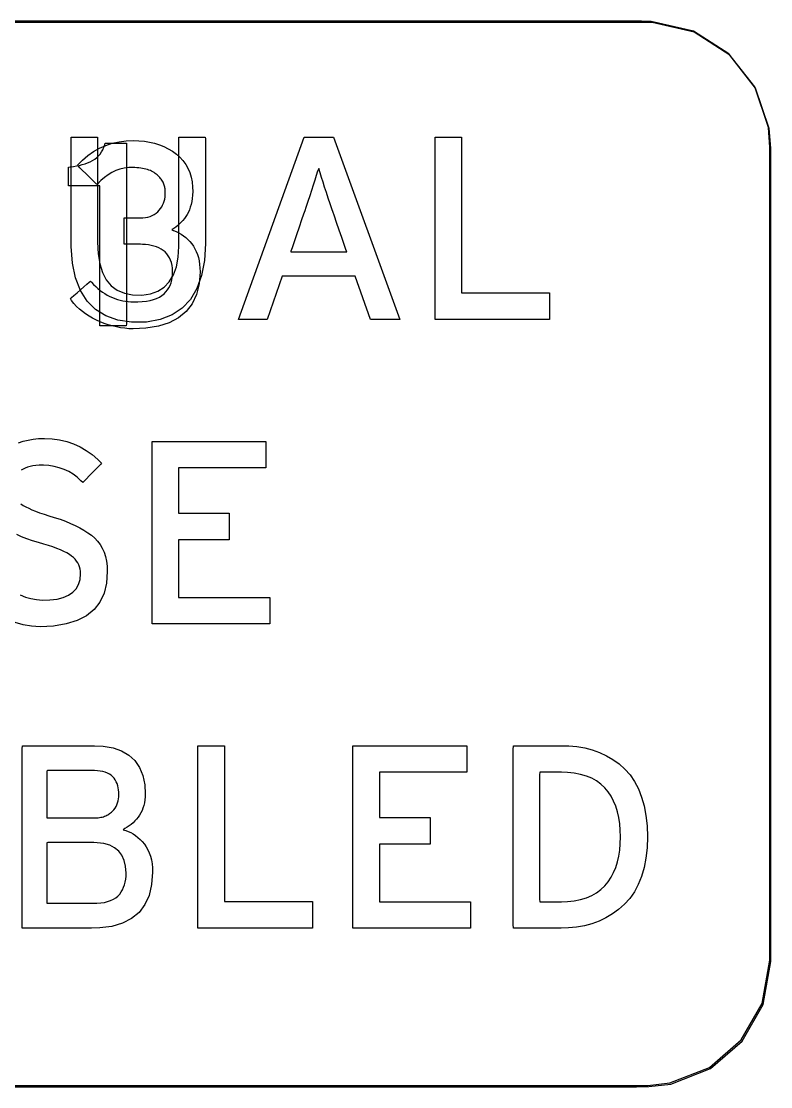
# Model space of a CAD drawing. Extents: x 1 to 47.7, y 0.2 to 35.
# Drawn here: x 24.733 to 25.213, y 7.687 to 8.367 of the extents above; entities that cross this region are included whole.
import ezdxf

# ---------------------------------------------------------------- set-up
doc = ezdxf.new("R2010")
doc.units = 0
doc.header["$MEASUREMENT"] = 0
for name, color, linetype in [('4_1__5U__UP_TO_TWO_IO_BOAR', 7, 'CONTINUOUS'), ('4_2__5U__FRONT_PANEL_W_24_', 7, 'CONTINUOUS'), ('5_1___24__TARGET_LEDS___12', 7, 'CONTINUOUS')]:
    doc.layers.add(name, color=color, linetype=linetype)

msp = doc.modelspace()

# ---------------------------------------------------------------- linework, layer by layer
at = {"layer": '4_1__5U__UP_TO_TWO_IO_BOAR'}
for points in [[(24.641, 7.68656), (24.83546, 7.68656), (24.92103, 7.68656), (24.99546, 7.68656), (25.05624, 7.68656), (25.10086, 7.68656), (25.12681, 7.68656), (25.13459, 7.68659), (25.14864, 7.68818), (25.174, 7.69814), (25.19425, 7.71567), (25.20766, 7.73905), (25.21252, 7.76656), (25.21252, 7.76656), (25.21252, 7.77105), (25.21252, 7.78386), (25.21252, 7.83032), (25.21252, 7.89777), (25.21252, 7.97806), (25.21252, 8.14446), (25.21252, 8.21425), (25.21252, 8.26421), (25.21252, 8.2792), (25.21252, 8.28617), (25.2116, 8.29873), (25.20286, 8.32467), (25.18631, 8.34576), (25.16366, 8.36026), (25.13664, 8.36644), (25.13044, 8.36655), (25.11029, 8.36655), (25.07075, 8.36655), (25.01432, 8.36655), (24.94354, 8.36655), (24.8609, 8.36655), (24.67013, 8.36655)], [(24.95665, 8.1767), (24.94689, 8.20439), (24.90017, 8.20439), (24.89049, 8.1767), (24.87234, 8.1767), (24.91433, 8.29332), (24.93289, 8.29332), (24.97537, 8.1767), (24.95665, 8.1767)], [(24.99792, 8.1767), (24.99792, 8.29332), (25.01482, 8.29332), (25.01482, 8.19378), (25.07118, 8.19378), (25.07118, 8.1767), (24.99792, 8.1767)], [(24.73163, 8.09804), (24.73462, 8.099), (24.73775, 8.09976), (24.74103, 8.1003), (24.74446, 8.10063), (24.74816, 8.10074), (24.75313, 8.10047), (24.75789, 8.09979), (24.76245, 8.09872), (24.76681, 8.09725), (24.77097, 8.09537), (24.77493, 8.0931), (24.77868, 8.09043), (24.78224, 8.08736), (24.78462, 8.08488), (24.78396, 8.0842), (24.78265, 8.08285), (24.78089, 8.08102), (24.7789, 8.07896), (24.77688, 8.07687), (24.77505, 8.07497), (24.77362, 8.07348), (24.77279, 8.07262), (24.77155, 8.07367), (24.76909, 8.07593), (24.76647, 8.07789), (24.7637, 8.07957), (24.76078, 8.08097), (24.7577, 8.08207), (24.75447, 8.08289), (24.75108, 8.08342), (24.74754, 8.08366), (24.74486, 8.08362), (24.74278, 8.08347), (24.74085, 8.08321), (24.73905, 8.08286), (24.73738, 8.08241), (24.73586, 8.08187), (24.73448, 8.08122), (24.73323, 8.08048)], [(24.81702, 7.98226), (24.81702, 8.09888), (24.8898, 8.09888), (24.8898, 8.08196), (24.83392, 8.08196), (24.83392, 8.05296), (24.86637, 8.05296), (24.86637, 8.03606), (24.83392, 8.03606), (24.83392, 7.99917), (24.89224, 7.99917), (24.89224, 7.98226), (24.81702, 7.98226)], [(24.73314, 8.05889), (24.73457, 8.05798), (24.73623, 8.05705), (24.73811, 8.05612), (24.74022, 8.05518), (24.74256, 8.05423), (24.74513, 8.05328), (24.74792, 8.05232), (24.75094, 8.05134), (24.7545, 8.05027), (24.75814, 8.04908), (24.76158, 8.04783), (24.76483, 8.0465), (24.76789, 8.04512), (24.77076, 8.04366), (24.77344, 8.04214), (24.77593, 8.04055), (24.77823, 8.0389), (24.78032, 8.03713), (24.78217, 8.03516), (24.78378, 8.03299), (24.78515, 8.03062), (24.78627, 8.02805), (24.78715, 8.02527), (24.78779, 8.02229), (24.78819, 8.01911), (24.78834, 8.01573), (24.78787, 8.00838), (24.7863, 8.00188), (24.78364, 7.99624), (24.77988, 7.99145), (24.77503, 7.98752), (24.76908, 7.98444), (24.76203, 7.98222), (24.75389, 7.98086), (24.74541, 7.98042), (24.73986, 7.98086), (24.73457, 7.98176), (24.72954, 7.98312)], [(24.73259, 8.00076), (24.736, 7.99941), (24.73953, 7.99842), (24.74318, 7.99778), (24.74694, 7.99748), (24.75173, 7.99759), (24.75629, 7.99815), (24.76024, 7.99914), (24.76359, 8.00057), (24.76633, 8.00244), (24.76848, 8.00475), (24.77001, 8.0075), (24.77095, 8.01069), (24.77128, 8.01432), (24.77122, 8.01591), (24.77101, 8.01734), (24.77066, 8.01871), (24.77017, 8.02001), (24.76953, 8.02126), (24.76876, 8.02244), (24.76784, 8.02356), (24.76678, 8.02462), (24.76557, 8.02563), (24.76411, 8.02662), (24.76243, 8.0276), (24.76053, 8.02857), (24.75842, 8.02953), (24.7561, 8.03049), (24.75356, 8.03143), (24.7508, 8.03236), (24.74783, 8.03328), (24.7444, 8.03426), (24.74056, 8.03544), (24.73696, 8.03668), (24.73359, 8.03798), (24.73045, 8.03934)], [(24.84631, 7.78781), (24.84631, 7.90443), (24.86321, 7.90443), (24.86321, 7.80489), (24.91957, 7.80489), (24.91957, 7.78781), (24.84631, 7.78781)], [(24.94543, 7.78781), (24.94543, 7.90443), (25.01822, 7.90443), (25.01822, 7.88752), (24.96233, 7.88752), (24.96233, 7.85852), (24.99479, 7.85852), (24.99479, 7.84162), (24.96233, 7.84162), (24.96233, 7.80473), (25.02066, 7.80473), (25.02066, 7.78781), (24.94543, 7.78781)]]:
    msp.add_lwpolyline(points, dxfattribs=at)
for points in [[(24.85109, 8.22531), (24.85042, 8.21438), (24.8486, 8.20477), (24.84563, 8.1965), (24.84151, 8.18956), (24.83624, 8.18396), (24.82981, 8.17969), (24.82223, 8.17675), (24.81349, 8.17515), (24.80386, 8.17501), (24.79505, 8.17638), (24.78738, 8.17909), (24.78085, 8.18313), (24.77546, 8.18851), (24.7712, 8.19523), (24.76809, 8.20328), (24.76612, 8.21267), (24.76529, 8.22339), (24.76526, 8.22734), (24.76526, 8.23334), (24.76526, 8.24253), (24.76526, 8.25364), (24.76526, 8.26538), (24.76526, 8.27648), (24.76526, 8.28567), (24.76526, 8.29167), (24.76529, 8.29332), (24.76615, 8.29332), (24.76801, 8.29332), (24.77054, 8.29332), (24.77341, 8.29332), (24.77632, 8.29332), (24.77894, 8.29332), (24.78096, 8.29332), (24.78205, 8.29332), (24.78216, 8.29239), (24.78216, 8.28721), (24.78216, 8.27861), (24.78216, 8.26786), (24.78216, 8.25621), (24.78216, 8.24495), (24.78216, 8.23534), (24.78216, 8.22864), (24.78216, 8.22613), (24.78251, 8.21875), (24.78356, 8.21228), (24.78531, 8.20672), (24.78775, 8.20205), (24.7909, 8.19829), (24.79475, 8.19543), (24.79929, 8.19348), (24.80453, 8.19243), (24.8104, 8.19233), (24.81589, 8.19317), (24.82065, 8.19488), (24.8247, 8.19747), (24.82803, 8.20093), (24.83064, 8.20526), (24.83254, 8.21047), (24.83372, 8.21654), (24.83418, 8.22349), (24.83419, 8.22665), (24.83419, 8.23272), (24.83419, 8.242), (24.83419, 8.25322), (24.83419, 8.26509), (24.83419, 8.27631), (24.83419, 8.28559), (24.83419, 8.29166), (24.83421, 8.29332), (24.83508, 8.29332), (24.83694, 8.29332), (24.83947, 8.29332), (24.84234, 8.29332), (24.84525, 8.29332), (24.84787, 8.29332), (24.84989, 8.29332), (24.85098, 8.29332), (24.85109, 8.29237), (24.85109, 8.28714), (24.85109, 8.27843), (24.85109, 8.26755), (24.85109, 8.25577), (24.85109, 8.24437), (24.85109, 8.23464), (24.85109, 8.22786)], [(24.93216, 8.24685), (24.93086, 8.25069), (24.92962, 8.25436), (24.92845, 8.25789), (24.92734, 8.26125), (24.92629, 8.26447), (24.92531, 8.26753), (24.92439, 8.27043), (24.92353, 8.27318), (24.92276, 8.27157), (24.92192, 8.26875), (24.92102, 8.26576), (24.92003, 8.2626), (24.91898, 8.25928), (24.91785, 8.25578), (24.91664, 8.25211), (24.91536, 8.24827), (24.91468, 8.24628), (24.9139, 8.24404), (24.91262, 8.24034), (24.91103, 8.23577), (24.90934, 8.23091), (24.90775, 8.22634), (24.90647, 8.22264), (24.90569, 8.22039), (24.90579, 8.21998), (24.90833, 8.21998), (24.91298, 8.21998), (24.91897, 8.21998), (24.9255, 8.21998), (24.9318, 8.21998), (24.93708, 8.21998), (24.94055, 8.21998), (24.9415, 8.22003), (24.94097, 8.22154), (24.93986, 8.22475), (24.93835, 8.22907), (24.93666, 8.23391), (24.935, 8.2387), (24.93355, 8.24284), (24.93254, 8.24575)], [(24.81736, 7.82358), (24.81673, 7.81571), (24.81507, 7.80881), (24.81238, 7.8029), (24.80867, 7.79796), (24.80392, 7.79399), (24.79815, 7.79101), (24.79134, 7.789), (24.7835, 7.78797), (24.77835, 7.78781), (24.7753, 7.78781), (24.76981, 7.78781), (24.76274, 7.78781), (24.75496, 7.78781), (24.74733, 7.78781), (24.74069, 7.78781), (24.73592, 7.78781), (24.73387, 7.78781), (24.73385, 7.79133), (24.73385, 7.80236), (24.73385, 7.81872), (24.73385, 7.83819), (24.73385, 7.85853), (24.73385, 7.87751), (24.73385, 7.89288), (24.73385, 7.90242), (24.73405, 7.90443), (24.73688, 7.90443), (24.74232, 7.90443), (24.74949, 7.90443), (24.75751, 7.90443), (24.76547, 7.90443), (24.77249, 7.90443), (24.77769, 7.90443), (24.78017, 7.90443), (24.78576, 7.90416), (24.79208, 7.90307), (24.79755, 7.90117), (24.80218, 7.89845), (24.80597, 7.89491), (24.80892, 7.89055), (24.81102, 7.88537), (24.81228, 7.87938), (24.81267, 7.8737), (24.81259, 7.87172), (24.81241, 7.86982), (24.81211, 7.868), (24.8117, 7.86626), (24.81119, 7.8646), (24.81056, 7.86302), (24.80983, 7.86152), (24.80898, 7.8601), (24.80804, 7.85877), (24.80704, 7.85752), (24.80597, 7.85634), (24.80484, 7.85523), (24.80363, 7.85418), (24.80235, 7.85321), (24.80101, 7.8523), (24.7996, 7.85146), (24.79847, 7.85073), (24.80013, 7.85027), (24.80175, 7.84967), (24.80333, 7.84892), (24.80488, 7.84805), (24.8064, 7.84703), (24.80788, 7.84588), (24.80933, 7.84458), (24.81074, 7.84315), (24.81209, 7.84158), (24.8133, 7.83986), (24.81434, 7.83799), (24.81523, 7.83597), (24.81597, 7.83379), (24.81655, 7.83147), (24.81697, 7.82899), (24.81724, 7.82636)], [(25.13372, 7.84612), (25.13343, 7.83912), (25.13269, 7.83258), (25.13152, 7.82651), (25.1299, 7.8209), (25.12784, 7.81575), (25.12534, 7.81107), (25.1224, 7.80685), (25.11902, 7.8031), (25.11525, 7.79983), (25.11128, 7.79696), (25.10711, 7.79449), (25.10274, 7.79241), (25.09817, 7.79071), (25.0934, 7.7894), (25.08843, 7.78849), (25.08327, 7.78796), (25.07865, 7.78781), (25.07714, 7.78781), (25.07372, 7.78781), (25.06903, 7.78781), (25.06368, 7.78781), (25.05828, 7.78781), (25.05346, 7.78781), (25.04982, 7.78781), (25.048, 7.78781), (25.04789, 7.79019), (25.04789, 7.80032), (25.04789, 7.81631), (25.04789, 7.8358), (25.04789, 7.85645), (25.04789, 7.87594), (25.04789, 7.89192), (25.04789, 7.90206), (25.048, 7.90443), (25.04982, 7.90443), (25.05346, 7.90443), (25.05828, 7.90443), (25.06368, 7.90443), (25.06903, 7.90443), (25.07372, 7.90443), (25.07714, 7.90443), (25.07865, 7.90443), (25.08336, 7.90434), (25.08861, 7.90386), (25.09365, 7.903), (25.09847, 7.90174), (25.10307, 7.90009), (25.10746, 7.89805), (25.11163, 7.89561), (25.11558, 7.89278), (25.1193, 7.88952), (25.12261, 7.88576), (25.1255, 7.88152), (25.12795, 7.87681), (25.12997, 7.87162), (25.13156, 7.86596), (25.13271, 7.85982), (25.13343, 7.85321)], [(24.79578, 7.87318), (24.79573, 7.8747), (24.79559, 7.87616), (24.79535, 7.87756), (24.79502, 7.8789), (24.7946, 7.88018), (24.79408, 7.88139), (24.79347, 7.88255), (24.79277, 7.88364), (24.79191, 7.88464), (24.79088, 7.88551), (24.78972, 7.88627), (24.78843, 7.88691), (24.78702, 7.88745), (24.78547, 7.88787), (24.78381, 7.88819), (24.78202, 7.8884), (24.7801, 7.8885), (24.77894, 7.8885), (24.77585, 7.8885), (24.77143, 7.8885), (24.76627, 7.8885), (24.76096, 7.8885), (24.7561, 7.8885), (24.75227, 7.8885), (24.75007, 7.8885), (24.74977, 7.88819), (24.74977, 7.886), (24.74977, 7.88219), (24.74977, 7.87734), (24.74977, 7.87205), (24.74977, 7.86691), (24.74977, 7.86251), (24.74977, 7.85943), (24.74977, 7.85828), (24.75093, 7.85828), (24.75402, 7.85828), (24.75844, 7.85828), (24.7636, 7.85828), (24.76891, 7.85828), (24.77377, 7.85828), (24.7776, 7.85828), (24.77979, 7.85828), (24.7806, 7.85828), (24.78158, 7.85832), (24.78252, 7.8584), (24.78342, 7.85851), (24.78429, 7.85867), (24.78511, 7.85886), (24.78589, 7.85909), (24.78664, 7.85936), (24.78734, 7.85967), (24.78801, 7.85999), (24.78866, 7.86032), (24.78928, 7.86068), (24.78987, 7.86106), (24.79044, 7.86145), (24.79098, 7.86187), (24.7915, 7.86231), (24.79199, 7.86277), (24.79263, 7.8635), (24.79336, 7.86453), (24.794, 7.86561), (24.79454, 7.86675), (24.79499, 7.86793), (24.79533, 7.86916), (24.79558, 7.87045), (24.79573, 7.87179)], [(25.1165, 7.84612), (25.11637, 7.85048), (25.116, 7.85462), (25.11539, 7.85855), (25.11453, 7.86226), (25.11342, 7.86576), (25.11206, 7.86904), (25.11046, 7.87211), (25.10861, 7.87496), (25.10647, 7.87758), (25.10398, 7.87992), (25.1012, 7.88193), (25.0981, 7.88364), (25.09469, 7.88504), (25.09098, 7.88613), (25.08696, 7.8869), (25.08263, 7.88737), (25.07866, 7.88752), (25.07797, 7.88752), (25.07643, 7.88752), (25.07432, 7.88752), (25.07191, 7.88752), (25.06947, 7.88752), (25.0673, 7.88752), (25.06566, 7.88752), (25.06484, 7.88752), (25.06479, 7.88584), (25.06479, 7.87864), (25.06479, 7.86729), (25.06479, 7.85346), (25.06479, 7.83879), (25.06479, 7.82496), (25.06479, 7.81361), (25.06479, 7.80641), (25.06484, 7.80473), (25.06566, 7.80473), (25.0673, 7.80473), (25.06947, 7.80473), (25.07191, 7.80473), (25.07432, 7.80473), (25.07643, 7.80473), (25.07797, 7.80473), (25.07866, 7.80473), (25.08263, 7.80488), (25.08696, 7.80535), (25.09098, 7.80614), (25.09469, 7.80725), (25.0981, 7.80868), (25.1012, 7.81043), (25.10398, 7.81249), (25.10647, 7.81488), (25.10861, 7.81753), (25.11046, 7.82038), (25.11206, 7.82343), (25.11342, 7.82669), (25.11453, 7.83016), (25.11539, 7.83384), (25.116, 7.83773), (25.11637, 7.84182)], [(24.80042, 7.82309), (24.80006, 7.8274), (24.79915, 7.83117), (24.79767, 7.8344), (24.79565, 7.83709), (24.79306, 7.83924), (24.78992, 7.84085), (24.78621, 7.84193), (24.78195, 7.84246), (24.77985, 7.84252), (24.77722, 7.84252), (24.773, 7.84252), (24.76783, 7.84252), (24.76234, 7.84252), (24.75717, 7.84252), (24.75296, 7.84252), (24.75033, 7.84252), (24.74977, 7.84233), (24.74977, 7.83986), (24.74977, 7.8351), (24.74977, 7.82887), (24.74977, 7.82197), (24.74977, 7.81521), (24.74977, 7.80938), (24.74977, 7.80529), (24.74977, 7.80375), (24.75097, 7.80375), (24.75415, 7.80375), (24.75868, 7.80375), (24.76395, 7.80375), (24.76932, 7.80375), (24.77416, 7.80375), (24.77786, 7.80375), (24.77979, 7.80375), (24.7817, 7.80379), (24.78418, 7.80397), (24.78648, 7.80431), (24.78858, 7.80481), (24.7905, 7.80547), (24.79223, 7.80628), (24.79378, 7.80725), (24.79513, 7.80838), (24.79628, 7.80964), (24.79724, 7.81098), (24.79808, 7.81241), (24.79879, 7.81395), (24.79938, 7.81558), (24.79983, 7.81731), (24.80016, 7.81914), (24.80035, 7.82107)]]:
    msp.add_lwpolyline(points, close=True, dxfattribs=at)
at = {"layer": '4_2__5U__FRONT_PANEL_W_24_'}
msp.add_lwpolyline([(24.64044, 7.6873), (24.83491, 7.6873), (24.92047, 7.6873), (24.9949, 7.6873), (25.05568, 7.6873), (25.10031, 7.6873), (25.12626, 7.6873), (25.13403, 7.68733), (25.14808, 7.68893), (25.17344, 7.69888), (25.19369, 7.71641), (25.20711, 7.73979), (25.21196, 7.7673), (25.21196, 7.7673), (25.21196, 7.7718), (25.21196, 7.7846), (25.21196, 7.83106), (25.21196, 7.89852), (25.21196, 7.9788), (25.21196, 8.1452), (25.21196, 8.21499), (25.21196, 8.26495), (25.21196, 8.27994), (25.21196, 8.28692), (25.21104, 8.29947), (25.2023, 8.32542), (25.18575, 8.3465), (25.1631, 8.361), (25.13608, 8.36719), (25.12989, 8.36729), (25.10974, 8.36729), (25.07019, 8.36729), (25.01377, 8.36729), (24.94298, 8.36729), (24.86034, 8.36729), (24.66957, 8.36729)], dxfattribs=at)
msp.add_lwpolyline([(24.7837, 8.17274), (24.7837, 8.17617), (24.7837, 8.18527), (24.7837, 8.1983), (24.7837, 8.21352), (24.7837, 8.22918), (24.7837, 8.24352), (24.7837, 8.25481), (24.7837, 8.26129), (24.78351, 8.26218), (24.78205, 8.26218), (24.77952, 8.26218), (24.77631, 8.26218), (24.7728, 8.26218), (24.76939, 8.26218), (24.76647, 8.26218), (24.76443, 8.26218), (24.76366, 8.26218), (24.76366, 8.26264), (24.76366, 8.26387), (24.76366, 8.26562), (24.76366, 8.26767), (24.76366, 8.26978), (24.76366, 8.27171), (24.76366, 8.27323), (24.76366, 8.2741), (24.7647, 8.27431), (24.76672, 8.27454), (24.76868, 8.27485), (24.77057, 8.27524), (24.77239, 8.27571), (24.77413, 8.27626), (24.77581, 8.27689), (24.77742, 8.27759), (24.77896, 8.27837), (24.78038, 8.27922), (24.78167, 8.28018), (24.78283, 8.28127), (24.78387, 8.28247), (24.78477, 8.28379), (24.78555, 8.28523), (24.78619, 8.2868), (24.78671, 8.28848), (24.78706, 8.28936), (24.78805, 8.28936), (24.78977, 8.28936), (24.79197, 8.28936), (24.79437, 8.28936), (24.79669, 8.28936), (24.79869, 8.28936), (24.80008, 8.28936), (24.8006, 8.28936), (24.8006, 8.2849), (24.8006, 8.27303), (24.8006, 8.25603), (24.8006, 8.23619), (24.8006, 8.21578), (24.8006, 8.19707), (24.8006, 8.18236), (24.8006, 8.17391), (24.80044, 8.17274), (24.79921, 8.17274), (24.79708, 8.17274), (24.79437, 8.17274), (24.79141, 8.17274), (24.78853, 8.17274), (24.78607, 8.17274), (24.78435, 8.17274)], close=True, dxfattribs=at)
at = {"layer": '5_1___24__TARGET_LEDS___12'}
msp.add_lwpolyline([(24.64044, 7.6873), (24.83491, 7.6873), (24.92047, 7.6873), (24.9949, 7.6873), (25.05568, 7.6873), (25.10031, 7.6873), (25.12626, 7.6873), (25.13403, 7.68733), (25.14808, 7.68893), (25.17344, 7.69888), (25.19369, 7.71641), (25.20711, 7.73979), (25.21196, 7.7673), (25.21196, 7.7673), (25.21196, 7.7718), (25.21196, 7.7846), (25.21196, 7.83106), (25.21196, 7.89852), (25.21196, 7.9788), (25.21196, 8.1452), (25.21196, 8.21499), (25.21196, 8.26495), (25.21196, 8.27994), (25.21196, 8.28692), (25.21104, 8.29947), (25.2023, 8.32542), (25.18575, 8.3465), (25.1631, 8.361), (25.13608, 8.36719), (25.12989, 8.36729), (25.10974, 8.36729), (25.07019, 8.36729), (25.01377, 8.36729), (24.94298, 8.36729), (24.86034, 8.36729), (24.66957, 8.36729)], dxfattribs=at)
msp.add_lwpolyline([(24.84771, 8.20725), (24.84704, 8.19952), (24.84533, 8.19271), (24.84257, 8.18682), (24.83877, 8.18185), (24.83391, 8.17779), (24.82801, 8.17465), (24.82106, 8.17243), (24.81307, 8.17113), (24.80499, 8.17076), (24.80224, 8.17089), (24.79953, 8.17114), (24.79685, 8.17152), (24.79421, 8.17201), (24.79159, 8.17262), (24.789, 8.17335), (24.78644, 8.17421), (24.78391, 8.17518), (24.78141, 8.17628), (24.77899, 8.17751), (24.7767, 8.17885), (24.77453, 8.18028), (24.77249, 8.18181), (24.77056, 8.18344), (24.76876, 8.18517), (24.76708, 8.187), (24.76552, 8.18893), (24.76478, 8.19015), (24.76559, 8.19086), (24.76707, 8.19216), (24.769, 8.19385), (24.77116, 8.19573), (24.77331, 8.19761), (24.77524, 8.19929), (24.77673, 8.20059), (24.77754, 8.2013), (24.77835, 8.20053), (24.77964, 8.19911), (24.78098, 8.19777), (24.78236, 8.19652), (24.78379, 8.19536), (24.78526, 8.19428), (24.78678, 8.19329), (24.78834, 8.19238), (24.78994, 8.19156), (24.7916, 8.19082), (24.79328, 8.19017), (24.79497, 8.1896), (24.79666, 8.18912), (24.79835, 8.18872), (24.80004, 8.18841), (24.80174, 8.18819), (24.80344, 8.18804), (24.80515, 8.18799), (24.80795, 8.18804), (24.81074, 8.18822), (24.81333, 8.18853), (24.81571, 8.18898), (24.8179, 8.18956), (24.81989, 8.19028), (24.82167, 8.19112), (24.82326, 8.1921), (24.82464, 8.19321), (24.82582, 8.19439), (24.82685, 8.19567), (24.82775, 8.19705), (24.8285, 8.19854), (24.82912, 8.20013), (24.82959, 8.20183), (24.82992, 8.20363), (24.83011, 8.20553), (24.83015, 8.20754), (24.83003, 8.20951), (24.82977, 8.21135), (24.82938, 8.21308), (24.82885, 8.21469), (24.82817, 8.21617), (24.82737, 8.21754), (24.82642, 8.21878), (24.82534, 8.21991), (24.82412, 8.2209), (24.82276, 8.22175), (24.82132, 8.2225), (24.81979, 8.22315), (24.81817, 8.22369), (24.81647, 8.22412), (24.81467, 8.22445), (24.81279, 8.22467), (24.81082, 8.22478), (24.80958, 8.2248), (24.80891, 8.2248), (24.8077, 8.2248), (24.80612, 8.2248), (24.80436, 8.2248), (24.8026, 8.2248), (24.80102, 8.2248), (24.79981, 8.2248), (24.79914, 8.2248), (24.79907, 8.225), (24.79907, 8.22621), (24.79907, 8.22825), (24.79907, 8.23083), (24.79907, 8.23366), (24.79907, 8.23645), (24.79907, 8.2389), (24.79907, 8.24073), (24.79907, 8.24165), (24.79926, 8.2417), (24.80009, 8.2417), (24.80141, 8.2417), (24.80304, 8.2417), (24.80479, 8.2417), (24.80649, 8.2417), (24.80797, 8.2417), (24.80903, 8.2417), (24.80949, 8.2417), (24.81102, 8.24174), (24.8127, 8.24191), (24.81428, 8.2422), (24.81576, 8.24262), (24.81713, 8.24315), (24.8184, 8.24381), (24.81956, 8.2446), (24.82063, 8.2455), (24.82159, 8.24653), (24.82241, 8.24759), (24.82314, 8.24871), (24.82377, 8.24987), (24.8243, 8.25109), (24.82473, 8.25236), (24.82506, 8.25368), (24.8253, 8.25505), (24.82543, 8.25648), (24.82547, 8.25783), (24.82545, 8.25841), (24.82542, 8.25899), (24.82536, 8.25959), (24.82529, 8.26019), (24.82519, 8.2608), (24.82508, 8.26142), (24.82494, 8.26205), (24.82479, 8.26268), (24.82459, 8.26333), (24.82432, 8.26396), (24.82401, 8.26459), (24.82367, 8.26519), (24.82329, 8.26578), (24.82288, 8.26636), (24.82243, 8.26692), (24.82195, 8.26747), (24.82144, 8.268), (24.82088, 8.26854), (24.82029, 8.26909), (24.81966, 8.26962), (24.81899, 8.27012), (24.81828, 8.27059), (24.81752, 8.27104), (24.81673, 8.27146), (24.8159, 8.27186), (24.81503, 8.27224), (24.8141, 8.27258), (24.8131, 8.27287), (24.81204, 8.27312), (24.81093, 8.27334), (24.80976, 8.27352), (24.80854, 8.27367), (24.80727, 8.27377), (24.80594, 8.27384), (24.80455, 8.27387), (24.80206, 8.27378), (24.79922, 8.27341), (24.79649, 8.27278), (24.79385, 8.27188), (24.7913, 8.2707), (24.78886, 8.26926), (24.78652, 8.26755), (24.78427, 8.26557), (24.78212, 8.26332), (24.78149, 8.2633), (24.7804, 8.26438), (24.77875, 8.266), (24.77675, 8.26796), (24.77464, 8.27004), (24.77262, 8.27203), (24.7709, 8.27372), (24.76972, 8.27489), (24.76927, 8.27532), (24.77253, 8.27865), (24.77597, 8.28159), (24.77959, 8.28413), (24.78339, 8.28628), (24.78737, 8.28804), (24.79153, 8.2894), (24.79587, 8.29036), (24.8004, 8.29093), (24.80495, 8.29111), (24.80857, 8.29098), (24.81206, 8.29063), (24.8154, 8.29009), (24.81861, 8.28933), (24.82168, 8.28837), (24.8246, 8.2872), (24.82738, 8.28582), (24.83003, 8.28423), (24.83252, 8.28243), (24.83479, 8.28043), (24.83677, 8.27825), (24.83849, 8.27589), (24.83992, 8.27335), (24.84109, 8.27063), (24.84198, 8.26773), (24.8426, 8.26465), (24.84294, 8.26138), (24.84299, 8.25845), (24.84286, 8.25622), (24.84263, 8.25411), (24.84233, 8.25211), (24.84193, 8.25022), (24.84144, 8.24845), (24.84087, 8.24679), (24.8402, 8.24524), (24.83945, 8.24381), (24.83859, 8.24248), (24.83767, 8.24121), (24.83669, 8.24), (24.83566, 8.23886), (24.83457, 8.23779), (24.83343, 8.23679), (24.83224, 8.23585), (24.83099, 8.23498), (24.82969, 8.23417), (24.83062, 8.23357), (24.83238, 8.23293), (24.83406, 8.23217), (24.83565, 8.2313), (24.83716, 8.2303), (24.83859, 8.22919), (24.83993, 8.22796), (24.84119, 8.22661), (24.84237, 8.22514), (24.84346, 8.22359), (24.84442, 8.22193), (24.84527, 8.22016), (24.84599, 8.21829), (24.84658, 8.2163), (24.84705, 8.2142), (24.8474, 8.21199), (24.84762, 8.20967)], close=True, dxfattribs=at)

doc.saveas('drawing.dxf')
